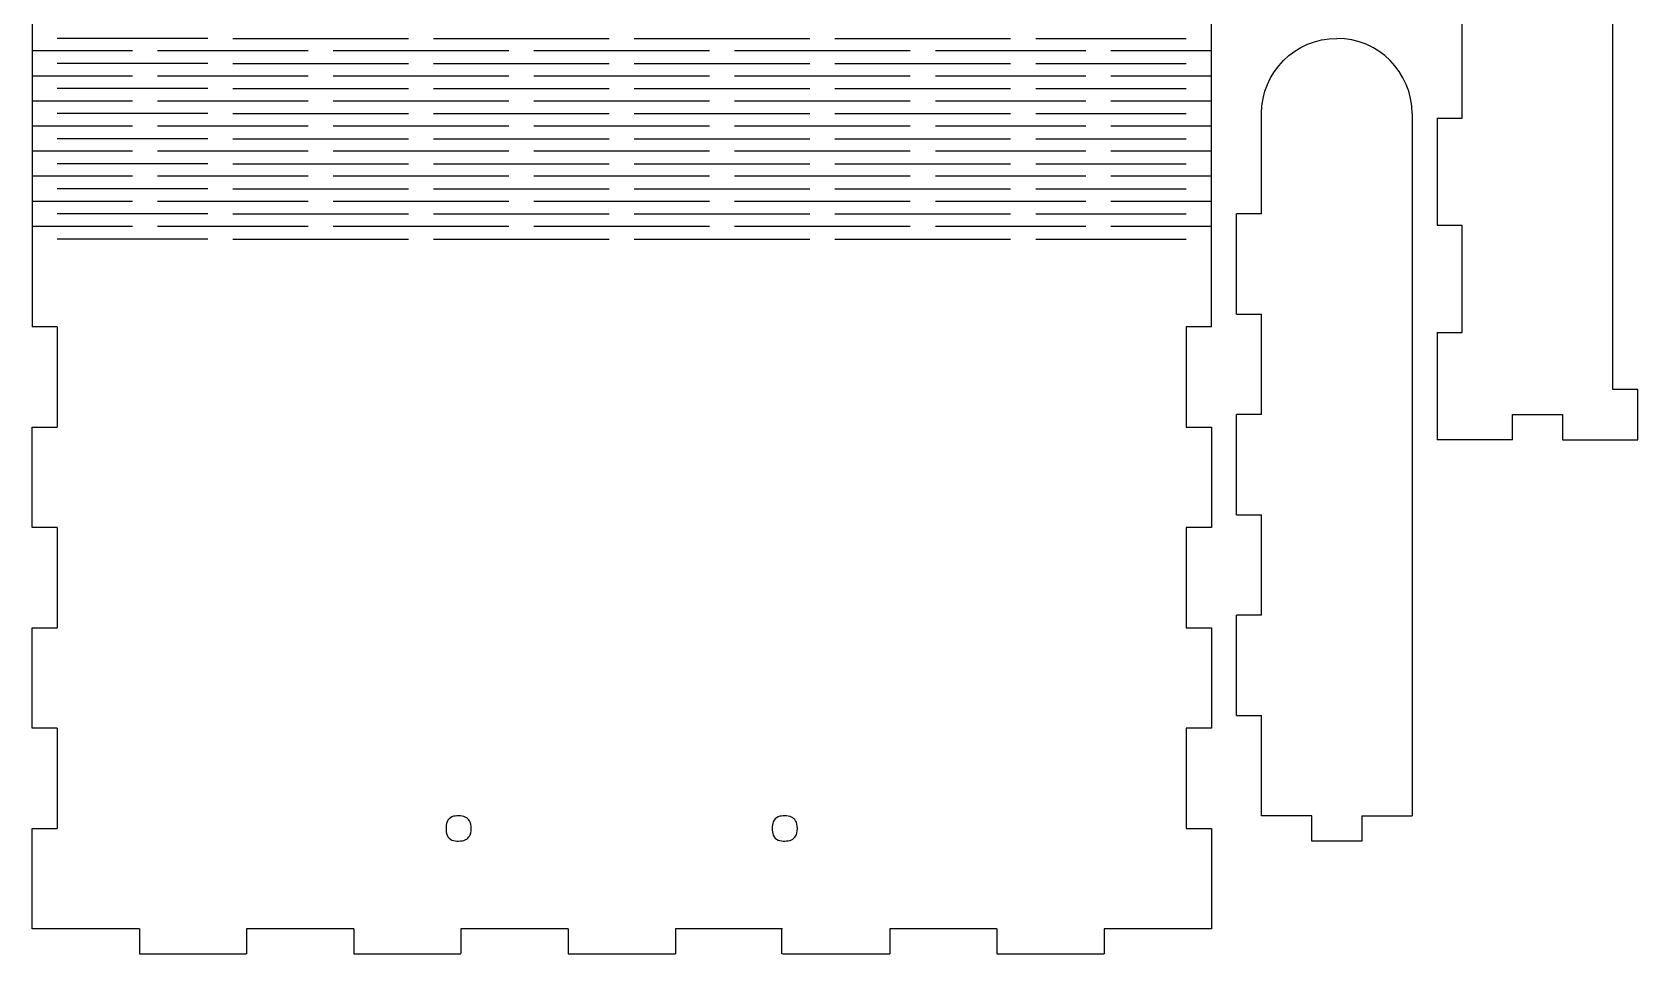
# Model space of a CAD drawing. Header units: millimetres. Extents: x 3 to 195, y -207 to -3.
# Drawn here: x 3 to 195, y -207 to -96.8 of the extents above; entities that cross this region are included whole.
import ezdxf

# ---------------------------------------------------------------- set-up
doc = ezdxf.new("R2010")
doc.units = ezdxf.units.MM
doc.layers.add('Box', color=7, linetype='CONTINUOUS')

# ---------------------------------------------------------------- blocks, each defined once
blk = doc.blocks.new('BLOCK_2')
at = {"layer": 'Box', "color": 7}
for points in [[(180, -4.5), (171, -4.5)], [(171, -4.5), (171, -17.32)], [(180, -7.5), (180, -4.5)], [(186, -4.5), (186, -7.5)], [(186, -4.5), (192, -4.5)], [(192, -4.5), (195, -4.5)], [(195, -4.5), (195, -10.5)], [(180, -7.5), (186, -7.5)], [(192, -139.5), (192, -10.5)], [(195, -10.5), (192, -10.5)], [(171, -17.32), (174, -17.32)], [(174, -30.14), (174, -17.32)], [(171, -30.14), (171, -42.95)], [(171, -30.14), (174, -30.14)], [(171, -42.95), (174, -42.95)], [(174, -55.77), (174, -42.95)], [(171, -55.77), (171, -68.59)], [(171, -55.77), (174, -55.77)], [(171, -68.59), (174, -68.59)], [(174, -81.41), (174, -68.59)], [(171, -81.41), (171, -94.23)], [(171, -81.41), (174, -81.41)], [(171, -94.23), (174, -94.23)], [(174, -107.05), (174, -94.23)], [(171, -107.05), (171, -119.86)], [(171, -107.05), (174, -107.05)], [(171, -119.86), (174, -119.86)], [(174, -132.68), (174, -119.86)], [(171, -132.68), (171, -145.5)], [(171, -132.68), (174, -132.68)], [(195, -139.5), (192, -139.5)], [(195, -145.5), (195, -139.5)], [(180, -145.5), (180, -142.5)], [(180, -142.5), (186, -142.5)], [(186, -142.5), (186, -145.5)], [(180, -145.5), (171, -145.5)], [(186, -145.5), (192, -145.5)], [(192, -145.5), (195, -145.5)]]:
    blk.add_lwpolyline(points, dxfattribs=at)
blk = doc.blocks.new('BLOCK_4')
at = {"layer": 'Box', "color": 7}
for points in [[(150, -118.5), (150, -106.5)], [(168, -106.5), (168, -190.5)], [(147, -130.5), (147, -118.5)], [(150, -118.5), (147, -118.5)], [(147, -130.5), (150, -130.5)], [(150, -142.5), (150, -130.5)], [(150, -142.5), (147, -142.5)], [(147, -154.5), (147, -142.5)], [(147, -154.5), (150, -154.5)], [(150, -166.5), (150, -154.5)], [(150, -166.5), (147, -166.5)], [(147, -178.5), (147, -166.5)], [(147, -178.5), (150, -178.5)], [(150, -190.5), (150, -178.5)], [(156, -190.5), (150, -190.5)], [(156, -193.5), (156, -190.5)], [(162, -190.5), (162, -193.5)], [(162, -190.5), (168, -190.5)], [(162, -193.5), (156, -193.5)]]:
    blk.add_lwpolyline(points, dxfattribs=at)
for points in [[(150, -106.5), (150, -101.53), (154.03, -97.5), (159, -97.5)], [(168, -106.5), (168, -101.53), (163.97, -97.5), (159, -97.5)]]:
    blk.add_open_spline(points, degree=3, dxfattribs=at)

msp = doc.modelspace()

# ---------------------------------------------------------------- linework, layer by layer
at = {"layer": 'Box', "color": 7}
for points in [[(3, -6), (3, -132)], [(144, -132), (144, -6)], [(24, -97.5), (6, -97.5)], [(27, -97.5), (48, -97.5)], [(51, -97.5), (72, -97.5)], [(75, -97.5), (96, -97.5)], [(99, -97.5), (120, -97.5)], [(123, -97.5), (141, -97.5)], [(15, -99), (3, -99)], [(36, -99), (18, -99)], [(60, -99), (39, -99)], [(84, -99), (63, -99)], [(108, -99), (87, -99)], [(129, -99), (111, -99)], [(144, -99), (132, -99)], [(24, -100.5), (6, -100.5)], [(27, -100.5), (48, -100.5)], [(51, -100.5), (72, -100.5)], [(75, -100.5), (96, -100.5)], [(99, -100.5), (120, -100.5)], [(123, -100.5), (141, -100.5)], [(15, -102), (3, -102)], [(24, -103.5), (6, -103.5)], [(36, -102), (18, -102)], [(27, -103.5), (48, -103.5)], [(60, -102), (39, -102)], [(51, -103.5), (72, -103.5)], [(84, -102), (63, -102)], [(75, -103.5), (96, -103.5)], [(108, -102), (87, -102)], [(99, -103.5), (120, -103.5)], [(129, -102), (111, -102)], [(123, -103.5), (141, -103.5)], [(144, -102), (132, -102)], [(15, -105), (3, -105)], [(36, -105), (18, -105)], [(60, -105), (39, -105)], [(84, -105), (63, -105)], [(108, -105), (87, -105)], [(129, -105), (111, -105)], [(144, -105), (132, -105)], [(24, -106.5), (6, -106.5)], [(27, -106.5), (48, -106.5)], [(51, -106.5), (72, -106.5)], [(75, -106.5), (96, -106.5)], [(99, -106.5), (120, -106.5)], [(123, -106.5), (141, -106.5)], [(15, -108), (3, -108)], [(36, -108), (18, -108)], [(60, -108), (39, -108)], [(84, -108), (63, -108)], [(108, -108), (87, -108)], [(129, -108), (111, -108)], [(144, -108), (132, -108)], [(15, -111), (3, -111)], [(24, -109.5), (6, -109.5)], [(36, -111), (18, -111)], [(27, -109.5), (48, -109.5)], [(60, -111), (39, -111)], [(51, -109.5), (72, -109.5)], [(84, -111), (63, -111)], [(75, -109.5), (96, -109.5)], [(108, -111), (87, -111)], [(99, -109.5), (120, -109.5)], [(129, -111), (111, -111)], [(123, -109.5), (141, -109.5)], [(144, -111), (132, -111)], [(24, -112.5), (6, -112.5)], [(27, -112.5), (48, -112.5)], [(51, -112.5), (72, -112.5)], [(75, -112.5), (96, -112.5)], [(99, -112.5), (120, -112.5)], [(123, -112.5), (141, -112.5)], [(15, -114), (3, -114)], [(36, -114), (18, -114)], [(60, -114), (39, -114)], [(84, -114), (63, -114)], [(108, -114), (87, -114)], [(129, -114), (111, -114)], [(144, -114), (132, -114)], [(15, -117), (3, -117)], [(24, -115.5), (6, -115.5)], [(36, -117), (18, -117)], [(27, -115.5), (48, -115.5)], [(60, -117), (39, -117)], [(51, -115.5), (72, -115.5)], [(84, -117), (63, -117)], [(75, -115.5), (96, -115.5)], [(108, -117), (87, -117)], [(99, -115.5), (120, -115.5)], [(129, -117), (111, -117)], [(123, -115.5), (141, -115.5)], [(144, -117), (132, -117)], [(24, -118.5), (6, -118.5)], [(27, -118.5), (48, -118.5)], [(51, -118.5), (72, -118.5)], [(75, -118.5), (96, -118.5)], [(99, -118.5), (120, -118.5)], [(123, -118.5), (141, -118.5)], [(15, -120), (3, -120)], [(36, -120), (18, -120)], [(60, -120), (39, -120)], [(84, -120), (63, -120)], [(108, -120), (87, -120)], [(129, -120), (111, -120)], [(144, -120), (132, -120)], [(24, -121.5), (6, -121.5)], [(27, -121.5), (48, -121.5)], [(51, -121.5), (72, -121.5)], [(75, -121.5), (96, -121.5)], [(99, -121.5), (120, -121.5)], [(123, -121.5), (141, -121.5)], [(6, -132), (3, -132)], [(6, -132), (6, -144)], [(144, -132), (141, -132)], [(141, -132), (141, -144)], [(3, -144), (6, -144)], [(3, -156), (3, -144)], [(141, -144), (144, -144)], [(144, -144), (144, -156)], [(6, -156), (3, -156)], [(6, -156), (6, -168)], [(144, -156), (141, -156)], [(141, -156), (141, -168)], [(3, -168), (6, -168)], [(3, -180), (3, -168)], [(141, -168), (144, -168)], [(144, -168), (144, -180)], [(6, -180), (3, -180)], [(6, -180), (6, -192)], [(144, -180), (141, -180)], [(141, -180), (141, -192)], [(3, -192), (6, -192)], [(3, -204), (3, -192)], [(141, -192), (144, -192)], [(144, -192), (144, -204)], [(15.82, -204), (3, -204)], [(15.82, -204), (15.82, -207)], [(41.45, -204), (28.64, -204)], [(28.64, -204), (28.64, -207)], [(41.45, -204), (41.45, -207)], [(67.09, -204), (54.27, -204)], [(54.27, -204), (54.27, -206.97)], [(67.09, -204), (67.09, -207)], [(92.73, -204), (79.91, -204)], [(79.91, -204), (79.91, -207)], [(92.61, -204), (92.61, -207)], [(118.36, -204), (105.55, -204)], [(105.55, -204), (105.55, -207)], [(118.36, -204), (118.36, -207)], [(144, -204), (131.18, -204)], [(131.18, -204), (131.18, -207)], [(15.82, -207), (28.64, -207)], [(41.45, -207), (54.27, -207)], [(67.09, -207), (79.91, -207)], [(92.73, -207), (105.55, -207)], [(118.36, -207), (131.18, -207)]]:
    msp.add_lwpolyline(points, dxfattribs=at)
for points in [[(55.5, -192), (55.5, -192.83), (54.83, -193.5), (54, -193.5), (53.17, -193.5), (52.5, -192.83), (52.5, -192), (52.5, -191.17), (53.17, -190.5), (54, -190.5), (54.83, -190.5), (55.5, -191.17), (55.5, -192)], [(94.5, -192), (94.5, -192.83), (93.83, -193.5), (93, -193.5), (92.17, -193.5), (91.5, -192.83), (91.5, -192), (91.5, -191.17), (92.17, -190.5), (93, -190.5), (93.83, -190.5), (94.5, -191.17), (94.5, -192)]]:
    msp.add_open_spline(points, degree=3, dxfattribs=at)

# ---------------------------------------------------------------- block references
at = {"layer": 'Box'}
for name in ['BLOCK_2', 'BLOCK_4']:
    msp.add_blockref(name, (0, 0), dxfattribs=at)

doc.saveas('drawing.dxf')
